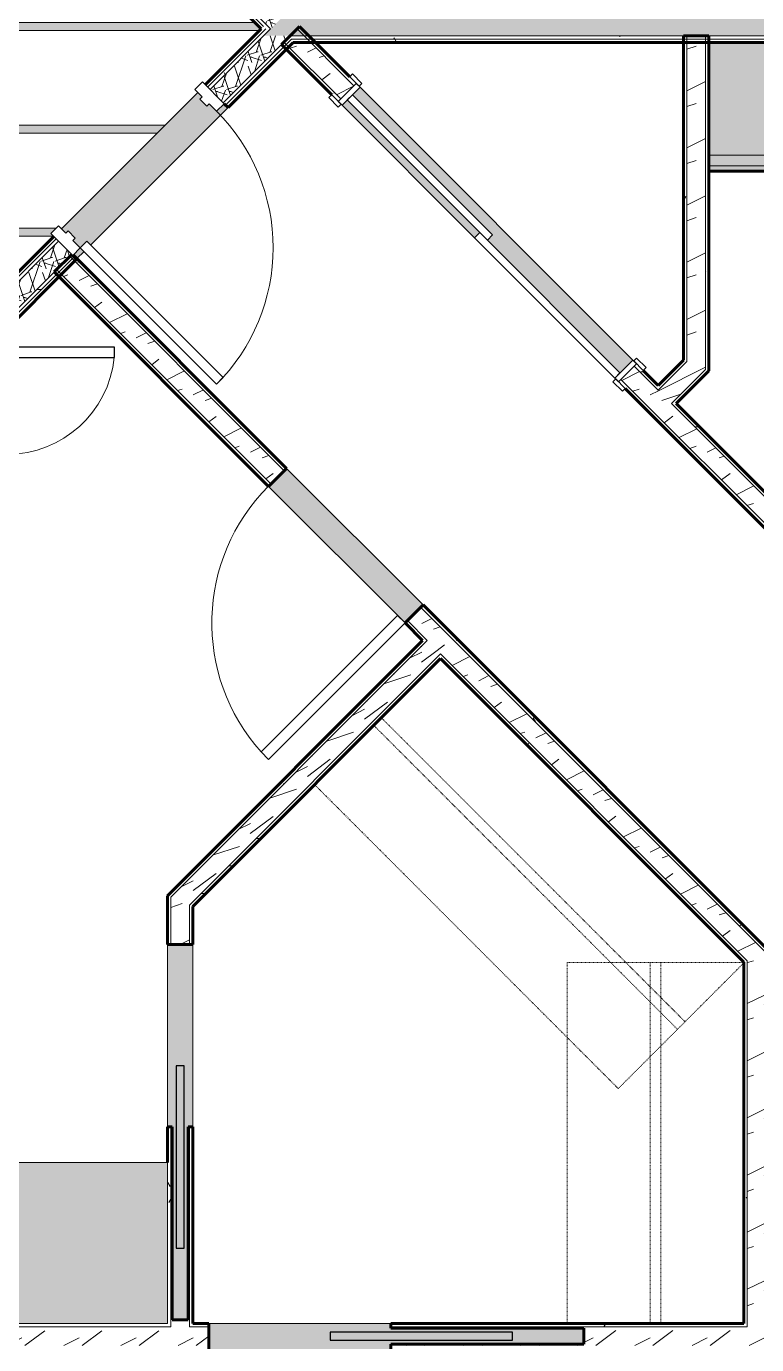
# Model space of a CAD drawing. Header units: inches. Extents: x -4061 to -1937, y 9836 to 11171.
# Drawn here: x -2486.3 to -2349.9, y 10169.9 to 10415.8 of the extents above; entities that cross this region are included whole.
import ezdxf

# ---------------------------------------------------------------- set-up
doc = ezdxf.new("R2010")
doc.units = ezdxf.units.IN
doc.header["$MEASUREMENT"] = 0
doc.linetypes.add('Dash', pattern=[0.25, 0.125, -0.125])
for name, color, linetype, lineweight in [('0-1', 7, 'Continuous', 5), ('0-2', 250, 'Continuous', 9), ('A-DOOR', 31, 'Continuous', 18), ('A-DOOR-1', 250, 'Continuous', 9), ('A-DOOR-2', 50, 'Continuous', 30), ('A-DOOR-7', 31, 'Continuous', 30), ('A-DOOR-8', 31, 'Continuous', 9), ('A-DOOR-FRAM', 31, 'Continuous', 30), ('A-DOOR-FRAM-1', 50, 'Continuous', 30), ('A-WALL', 113, 'Continuous', 18), ('A-WALL-1', 8, 'Continuous', 5), ('A-WALL-2', 10, 'Continuous', 60), ('A-WALL-3', 7, 'Continuous', 18), ('A-WALL-PATT-1', 250, 'Continuous', 9), ('A-WALL-PATT-2', 253, 'Continuous', 9), ('A-WALL-PATT-4', 111, 'Continuous', 9), ('I-WALL', 2, 'Continuous', 18), ('I-WALL-1', 2, 'Continuous', 5), ('I-WALL-2', 2, 'Continuous', 60), ('P-SANR-FIXT-1', 253, 'Continuous', 9), ('P-SANR-FIXT-2', 250, 'Continuous', 9), ('Q-CASE-1', 253, 'Continuous', 9), ('Q-CASE-2', 10, 'Continuous', 60), ('Q-CASE-3', 250, 'Continuous', 9), ('Q-CASE-HDLN-1', 250, 'Dash', 9), ('S-BEAM', 12, 'Continuous', 9)]:
    doc.layers.add(name, color=color, linetype=linetype, lineweight=lineweight)
pattern_1 = [(0, (-88.066, -241.96), (20.48, 5.12), [0.845, -14.515, 0.845, -14.515, -81.92]), (0, (-88.066, -241.96), (20.48, 5.12), [-30.72, 0.845, -29.875, 0.845, -14.515, -35.84]), (0, (-88.066, -241.96), (20.48, 5.12), [-76.8, 0.845, -9.395, 0.845, -24.755]), (120, (-80.38600000000001, -239.4), (-14.67405006737632, 15.1762002695053), [0.8449999999999999, -14.515, 0.8449999999999999, -14.515, -81.91999999999999]), (120, (-80.38600000000001, -239.4), (-14.67405006737632, 15.1762002695053), [-30.72, 0.8449999999999999, -29.875, 0.8449999999999999, -14.515, -35.84]), (120, (-80.38600000000001, -239.4), (-14.67405006737632, 15.1762002695053), [-76.79999999999998, 0.8449999999999999, -9.394999999999998, 0.8449999999999999, -24.755]), (240, (-77.82600000000001, -229.16), (-5.805949932623669, -20.2962002695053), [0.845, -14.515, 0.845, -14.515, -81.92]), (240, (-77.82600000000001, -229.16), (-5.805949932623669, -20.2962002695053), [-30.72, 0.845, -29.875, 0.845, -14.515, -35.84]), (240, (-77.82600000000001, -229.16), (-5.805949932623669, -20.2962002695053), [-76.8, 0.845, -9.395, 0.845, -24.755])]
pattern_2 = [(216.87, (-83.801, -231.298), (31.98716190389133, 21.32545714244463), [5.331, -47.981]), (206.565, (-77.404, -234.497), (-10.66247606731217, -10.66200980650436), [11.921, -11.921]), (198.435, (-77.404, -239.828), (-21.3244936496746, -10.66258686177925), [6.743999999999999, -26.974])]
pattern_3 = [(161.57, (-87.74600000000001, -241.64), (-2.560496184573631, -0.0005373861552858683), [0, -18.214, 2.022, 0]), (18.43, (-88.38600000000001, -241.64), (-2.560496184573631, 0.0005373861552860904), [0, -18.214, 2.022, 0]), (108.43, (-87.74600000000001, -241.64), (1.279220909290681, -6.400876726295667), [6.069999999999999, -14.166]), (71.57, (-88.38600000000001, -241.64), (1.279220909290681, 6.400876726295667), [6.07, -14.166])]

# ---------------------------------------------------------------- blocks, each defined once
blk = doc.blocks.new('Pocket_Door_2385 - 34_ x 80_-1722045-ENLARGED RCP - 2ND FLOOR PLAN - WEST')
at = {"layer": 'A-DOOR-2'}
for p, q in [((-39.66666666666676, 0.7499999999999999), (-39.66666666666676, -0.7499999999999999)), ((-5.666666666666763, 0.7499999999999999), (-39.66666666666676, 0.7499999999999999)), ((-5.666666666666763, -0.7499999999999999), (-5.666666666666763, 0.7499999999999999)), ((-39.66666666666676, -0.7499999999999999), (-5.666666666666763, -0.7499999999999999))]:
    blk.add_line(p, q, dxfattribs=at)
blk = doc.blocks.new('Single-Flush - 30_ x 80_ 3-2133775-ENLARGED RCP - 2ND FLOOR PLAN - WEST')
at = {"layer": 'A-DOOR-1'}
blk.add_arc((10.00000000000094, -2.374999999999451), 20.06659275674493, 179.9999999999998, 264.2799391018134, dxfattribs=at)
at = {"layer": 'A-DOOR-2'}
for p, q in [((7.999999999999998, -2.374999999999781), (7.999999999999998, -22.3416758591665)), ((10.00000000000094, -2.374999999999781), (7.999999999999998, -2.374999999999781)), ((10.00000000000094, -2.374999999999781), (10.00000000000094, -22.3416758591665)), ((10.00000000000094, -22.3416758591665), (7.999999999999998, -22.3416758591665))]:
    blk.add_line(p, q, dxfattribs=at)
blk = doc.blocks.new('Bath Tub - Maestro - 60_x30_-1352617-ENLARGED RCP - 2ND FLOOR PLAN - WEST')
at = {"layer": 'P-SANR-FIXT-1'}
blk.add_hatch(color=256, dxfattribs=at).paths.add_polyline_path([(59.9999999999884, -2.285105438204482e-11), (59.99999999999761, 29.99999999999565), (-1.193711796076968e-11, 30.00000000001407), (-2.114575181622058e-11, -4.433786671143024e-12), (43.42578394993858, -1.77351466845721e-11)], flags=0)
at = {"layer": 'P-SANR-FIXT-2'}
for p, q in [((2.451372438372345e-13, -3.304023721284463e-13), (2.451372438372345e-13, 29.99999999999973)), ((2.451372438372345e-13, 29.99999999999973), (60.00000000000029, 29.99999999999972)), ((60.00000000000029, 29.99999999999972), (60.00000000000029, -3.35731442646647e-13)), ((60.00000000000029, -3.35731442646647e-13), (2.451372438372345e-13, -3.304023721284463e-13))]:
    blk.add_line(p, q, dxfattribs=at)
for radius, start, end in [(1.5, 4.420971007234288e-13, 180.0000000000002), (1.499999999999998, 180.0000000000002, 359.9999999999994)]:
    blk.add_arc((10.93750000000022, 14.9999999999997), radius, start, end, dxfattribs=at)
blk = doc.blocks.new('Single-Flush - 36_ x 84_-1372824-ENLARGED RCP - 2ND FLOOR PLAN - WEST')
at = {"layer": 'A-DOOR-1'}
blk.add_arc((18.00000000000094, -2.374999999999582), 36.06659275674493, 179.9999999999998, 266.8211477580812, dxfattribs=at)
at = {"layer": 'A-DOOR-2'}
for p, q in [((16, -2.374999999999781), (16, -38.38609708243906)), ((18.00000000000094, -2.374999999999781), (16, -2.374999999999781)), ((18.00000000000094, -2.374999999999781), (18.00000000000094, -38.38609708243906)), ((18.00000000000094, -38.38609708243906), (16, -38.38609708243906))]:
    blk.add_line(p, q, dxfattribs=at)
blk = doc.blocks.new('OD_CW_Closet - OD_CW_Closet-2068594-ENLARGED RCP - 2ND FLOOR PLAN - WEST')
at = {"layer": 'Q-CASE-HDLN-1'}
for p, q in [((80.93781380260386, -9.265165042953864), (80.93781380260386, 23.91340990864934)), ((0.7377049180327883, 8.367417478522999), (80.93781380260386, 8.367417478522999)), ((0.7377049180327883, 6.367417478523), (80.93781380260386, 6.367417478523)), ((0.7377049180327883, -9.265165042953864), (80.93781380260386, -9.265165042953864))]:
    blk.add_line(p, q, dxfattribs=at)
blk = doc.blocks.new('OD_CW_Closet - OD_CW_Closet-2068562-ENLARGED RCP - 2ND FLOOR PLAN - WEST')
at = {"layer": 'Q-CASE-HDLN-1'}
for p, q in [((0.7377049180327869, 24.00000000000012), (0.7377049180327869, -9.000000000000057)), ((0.7377049180327883, 8.499999999999865), (68.04289705791334, 8.499999999999865)), ((0.7377049180327883, 6.499999999999867), (68.04289705791334, 6.499999999999867)), ((0.7377049180327883, -9.000000000000126), (68.04289705791334, -9.000000000000126))]:
    blk.add_line(p, q, dxfattribs=at)
blk = doc.blocks.new('FOLDING_SLIDING CLOSET - 72_ x 80_-1372823-ENLARGED RCP - 2ND FLOOR PLAN - WEST')
at = {"layer": 'A-DOOR-1'}
for p, q in [((-36.25000000000011, 3.000000000000026), (-38.75000000000009, 3.000000000000026)), ((-38.75000000000009, 3.000000000000026), (-38.75000000000009, 2.250000000000026)), ((-36.25000000000011, 2.250000000000026), (-36.25000000000011, 3.000000000000026)), ((38.74999999999987, 3.000000000000026), (36.24999999999987, 3.000000000000026)), ((36.24999999999987, 3.000000000000026), (36.24999999999987, 2.250000000000026)), ((38.74999999999987, 2.250000000000026), (38.74999999999987, 3.000000000000026)), ((-38.75000000000009, 2.250000000000026), (-36.25000000000011, 2.250000000000026)), ((36.24999999999987, 2.250000000000026), (38.74999999999987, 2.250000000000026)), ((-36.25000000000008, -2.500000000038504), (-38.75000000000009, -2.500000000038504)), ((-38.75000000000009, -2.500000000038504), (-38.75000000000009, -3.250000000038078)), ((-38.75000000000009, -3.250000000038078), (-36.25000000000008, -3.250000000038078)), ((-36.25000000000008, -3.250000000038078), (-36.25000000000008, -2.500000000038504)), ((38.74999999999988, -2.500000000038504), (36.24999999999989, -2.500000000038504)), ((36.24999999999989, -2.500000000038504), (36.24999999999989, -3.250000000038078)), ((36.24999999999989, -3.250000000038078), (38.74999999999988, -3.250000000038078)), ((38.74999999999988, -3.250000000038078), (38.74999999999988, -2.500000000038504))]:
    blk.add_line(p, q, dxfattribs=at)
at = {"layer": 'A-DOOR-2'}
for p, q in [((0.9999999999999057, 2.250000000000026), (-36.0000000000001, 2.250000000000026)), ((-36.0000000000001, 2.250000000000026), (-36.0000000000001, 0.8750000000000295)), ((-36.0000000000001, 0.8750000000000295), (0.9999999999999057, 0.8750000000000295)), ((35.99999999999988, 0.8750000000000295), (-1.000000000000092, 0.8750000000000295)), ((-1.000000000000092, 0.8750000000000295), (-1.000000000000092, -0.5000000000000034)), ((0.9999999999999057, 0.8750000000000295), (0.9999999999999057, 2.250000000000026)), ((35.99999999999987, -0.5000000000000034), (35.99999999999987, 0.8750000000000295)), ((-1.000000000000097, -0.5000000000000034), (35.99999999999987, -0.5000000000000034))]:
    blk.add_line(p, q, dxfattribs=at)
at = {"layer": 'A-DOOR-FRAM-1'}
for p, q in [((-36.00000000000009, 2.250000000000026), (-37.00000000000011, 2.250000000000026)), ((-37.00000000000011, 2.250000000000026), (-37.00000000000011, -2.500000000038503)), ((-36.00000000000009, -2.500000000038503), (-36.00000000000009, 2.250000000000026)), ((35.99999999999989, 2.249999999999949), (35.99999999999989, -2.500000000000038)), ((36.99999999999989, 2.249999999999949), (35.99999999999989, 2.249999999999949)), ((36.99999999999989, -2.500000000000038), (36.99999999999989, 2.249999999999949)), ((-37.00000000000011, -2.500000000038503), (-36.00000000000009, -2.500000000038503)), ((35.99999999999989, -2.500000000000038), (36.99999999999989, -2.500000000000038))]:
    blk.add_line(p, q, dxfattribs=at)
blk = doc.blocks.new('OD_CW_Base Cabinet - OD_CW_Base Cabinet-1867076-ENLARGED RCP - 2ND FLOOR PLAN - WEST')
at = {"layer": 'Q-CASE-1'}
for points in [[(51.70801709615716, 2.999999999976466), (53.33026017200427, 2.999999999975443), (53.33026017201859, 24.0000000000133), (0.7377049180298626, 24.00000000004945), (0.7377049180155381, 3.000000000011596)], [(51.70801709615579, 0.9999999999782715), (53.3302601720029, 0.9999999999772483), (53.33026017200427, 2.99999999997577), (0.7377049180155381, 3.000000000011922), (0.7377049180141738, 1.000000000013401)], [(51.70801709615511, -2.184208369726549e-11), (53.33026017200222, -2.286526523676003e-11), (53.3302601720029, 0.9999999999772483), (0.7377049180141738, 1.000000000013401), (0.7377049180134917, 1.328714915871386e-11)]]:
    blk.add_hatch(color=256, dxfattribs=at).paths.add_polyline_path(points, flags=0)
at = {"layer": 'Q-CASE-2'}
for p, q in [((53.33026017200721, 24.00000000000016), (0.7377049180327829, 24.00000000000016)), ((0.7377049180327883, 24.00000000000016), (0.7377049180327883, 1.225686219186177e-13)), ((53.33026017200721, 1.212363542890675e-13), (53.33026017200721, 24.00000000000016)), ((0.7377049180327883, 1.212363542890675e-13), (53.33026017200721, 1.212363542890675e-13))]:
    blk.add_line(p, q, dxfattribs=at)
at = {"layer": 'Q-CASE-3'}
for p, q in [((0.7377049180327488, 24.00000000000016), (0.7377049180327786, 2.999999999998593)), ((0.7377049180327488, 24.00000000000016), (53.33026017200715, 24.00000000000023)), ((53.33026017200719, 2.999999999998667), (53.33026017200715, 24.00000000000023)), ((0.7377049180327788, 2.999999999998578), (0.7377049180327816, 1.000000000000128)), ((0.7377049180327786, 2.999999999998592), (53.33026017200719, 2.999999999998667)), ((53.33026017200719, 1.000000000000202), (53.33026017200719, 2.999999999998652)), ((0.7377049180333131, 1.000000000000128), (0.7377049180333145, 1.27675647831885e-13)), ((0.7377049180333131, 1.000000000000128), (53.33026017200719, 1.000000000000203)), ((0.7377049180327816, 1.000000000000128), (53.33026017200719, 1.000000000000202)), ((0.7377049180333145, 1.27750454303064e-13), (53.33026017200719, 2.020330955112429e-13)), ((53.33026017200719, 2.020330955112429e-13), (53.33026017200719, 1.000000000000203))]:
    blk.add_line(p, q, dxfattribs=at)
blk = doc.blocks.new('CTR - 1st Phase - Unit Layouts_rvt-1-ENLARGED RCP - 2ND FLOOR PLAN - WEST')
at = {"layer": 'A-WALL-1'}
h = blk.add_hatch(color=256, dxfattribs=at)
h.paths.add_polyline_path([(-2375.437881047626, 10351.15541069176), (-2373.051395661088, 10353.54189607823), (-2423.963083906426, 10404.45358432381), (-2425.377297468803, 10403.03937076143), (-2399.214346564962, 10376.87641985747), (-2400.186618389096, 10375.90414803334), (-2375.703046090577, 10351.42057573471)], flags=0)
h.paths.add_polyline_path([(-2402.5731037756, 10376.34608977159), (-2401.600831951466, 10377.31836159572), (-2426.349569292936, 10402.06709893731), (-2427.321841117071, 10401.09482711318), (-2423.591057710087, 10397.36404370617)], flags=0)
for points in [[(-2415.576675112731, 10304.49684736619), (-2412.217917902098, 10307.85560457682), (-2437.673762024757, 10333.31144869959), (-2441.032519235402, 10329.95269148896), (-2416.018616850965, 10304.93878910443)], [(-2456.073736681506, 10174.51600593137), (-2456.073736681494, 10210.51600593137), (-2455.198736681482, 10210.51600593137), (-2455.198736681482, 10244.51600593137), (-2459.948736681482, 10244.51600593137), (-2459.948736679936, 10210.51600593137), (-2459.073736681494, 10210.51600593137), (-2459.073736681507, 10174.51600593137)], [(-2452.198736681508, 10169.07388334235), (-2418.198736681507, 10169.07388334235), (-2418.198736681507, 10169.94888334234), (-2382.198736681508, 10169.94888334233), (-2382.198736681508, 10172.94888334233), (-2418.198736681507, 10172.94888334234), (-2418.198736681507, 10173.82388334235), (-2452.198736681508, 10173.82388334235), (-2452.198736681508, 10169.69888334237)]]:
    blk.add_hatch(color=256, dxfattribs=at).paths.add_polyline_path(points, flags=0)
at = {"layer": 'A-WALL-PATT-1'}
h = blk.add_hatch(dxfattribs=at)
h.set_pattern_fill('FP_1', color=256, style=0, pattern_type=2)
h.set_pattern_definition(pattern_1)
h.paths.add_polyline_path([(-2268.050897392093, 10242.44888338744), (-2267.792013915609, 10242.44888338744), (-2309.292706070752, 10283.94957554278), (-2309.734647808994, 10283.50763380454), (-2268.675897392093, 10242.44888338744), (-2268.387716564964, 10242.44888338744)], flags=0)
h.paths.add_polyline_path([(-2335.190491931649, 10308.96347792732), (-2334.748550193407, 10309.40541966556), (-2375.261104352333, 10349.91797382468), (-2375.703046090577, 10349.47603208644), (-2340.800133002407, 10314.5731189981)], flags=0)
h.paths.add_polyline_path([(-2428.028947898256, 10401.80193389437), (-2427.587006160014, 10402.24387563261), (-2437.309724402463, 10411.9665938751), (-2437.751666140705, 10411.52465213686), (-2428.470889636494, 10402.24387563261)], flags=0)
h.paths.add_polyline_path([(-2438.132526637782, 10412.78939611043), (-2438.193607877788, 10412.85047735043), (-2438.254689120104, 10412.78939611043), (-2438.165232254472, 10412.78939611043)], flags=0)
h = blk.add_hatch(dxfattribs=at)
h.set_pattern_fill('FP_1', color=256, style=0, pattern_type=2)
h.set_pattern_definition(pattern_1)
h.paths.add_polyline_path([(-2266.967266447293, 10246.57388338745), (-2266.083382970809, 10246.57388338745), (-2300.358382970887, 10280.84888338768), (-2301.242266447367, 10280.84888338768), (-2267.420442440175, 10247.02705938033)], flags=0)
h.paths.add_polyline_path([(-2303.858382970873, 10284.34888338769), (-2306.37589059835, 10286.86639101517), (-2306.817832336592, 10286.42444927693), (-2304.742266447357, 10284.34888338769), (-2304.483382970872, 10284.34888338769)], flags=0)
h.paths.add_polyline_path([(-2332.273676459248, 10311.8802933997), (-2331.831734721034, 10312.32223513795), (-2335.154658755545, 10315.64515917249), (-2335.596600493774, 10315.20321743425), (-2332.715618197485, 10312.32223513795)], flags=0)
h.paths.add_polyline_path([(-2338.071474227922, 10317.67809116841), (-2337.629532489679, 10318.12003290665), (-2365.383473651176, 10345.87397406828), (-2365.825415389418, 10345.43203233004), (-2340.800133002407, 10320.40674994291)], flags=0)
h.paths.add_polyline_path([(-2368.300289123565, 10347.9069060642), (-2367.858347385323, 10348.34884780244), (-2372.344288879932, 10352.83478929707), (-2372.786230618176, 10352.39284755882), (-2368.742230861805, 10348.34884780244)], flags=0)
h.paths.add_polyline_path([(-2425.112132425856, 10404.71874936676), (-2424.670190687613, 10405.160691105), (-2432.29889569301, 10412.78939611043), (-2433.182779169492, 10412.78939611043), (-2425.377297468767, 10404.98391440967)], flags=0)
h = blk.add_hatch(dxfattribs=at)
h.set_pattern_fill('FP_1', color=256, style=0, pattern_type=2)
h.set_pattern_definition(pattern_1)
h.paths.add_polyline_path([(-2363.589106074837, 10353.50197258939), (-2362.964106074835, 10354.12697258939), (-2362.964106074835, 10412.78939611043), (-2363.589106074836, 10412.78939611043), (-2363.589106074837, 10357.62697258939)], flags=0)
h = blk.add_hatch(dxfattribs=at)
h.set_pattern_fill('FP_1', color=256, style=0, pattern_type=2)
h.set_pattern_definition(pattern_1)
h.paths.add_polyline_path([(-2359.464106074706, 10351.79334164473), (-2358.839106074841, 10352.41834164459), (-2358.839106093671, 10412.78939611043), (-2359.464106074706, 10412.78939611043), (-2359.464106074706, 10352.41834164459)], flags=0)
h = blk.add_hatch(dxfattribs=at)
h.set_pattern_fill('FP_1', color=256, style=0, pattern_type=2)
h.set_pattern_definition(pattern_1)
h.paths.add_polyline_path([(-2292.323736657838, 10187.07753985556), (-2292.323736657838, 10187.96142333205), (-2296.959512568937, 10192.59719924317), (-2297.401454307179, 10192.15525750493), (-2292.948736657847, 10187.70253985556)], flags=0)
h.paths.add_polyline_path([(-2341.24207474065, 10235.99587793859), (-2340.800133002408, 10236.43781967682), (-2412.217917902098, 10307.85560457682), (-2412.65985964034, 10307.41366283858), (-2341.68401647889, 10236.43781967682)], flags=0)
h.paths.add_polyline_path([(-2438.115703763, 10332.86950696135), (-2437.673762024757, 10333.31144869959), (-2477.52837427136, 10373.16215756901), (-2477.61481095096, 10373.07572088941), (-2477.791587644998, 10373.25249758345), (-2478.145141014964, 10372.89894421348), (-2440.590577497158, 10335.34438069552)], flags=0)
h = blk.add_hatch(dxfattribs=at)
h.set_pattern_fill('FP_1', color=256, style=0, pattern_type=2)
h.set_pattern_definition(pattern_1)
h.paths.add_polyline_path([(-2296.448736657861, 10185.36890891078), (-2296.448736657861, 10186.25279238727), (-2299.876328041337, 10189.68038377078), (-2300.318269779581, 10189.23844203254), (-2296.959512568937, 10185.87968482188)], flags=0)
h.paths.add_polyline_path([(-2344.158890213052, 10233.0790624662), (-2343.71694847481, 10233.52100420444), (-2348.173736657762, 10237.97779238741), (-2348.173736657762, 10237.09390891092), (-2344.600831951292, 10233.52100420444)], flags=0)
h.paths.add_polyline_path([(-2351.673736657862, 10240.59390891104), (-2351.673736657754, 10241.47779238742), (-2408.947549040644, 10298.75160477055), (-2409.389490778885, 10298.3096630323), (-2352.298736657754, 10241.21890891093)], flags=0)
h.paths.add_polyline_path([(-2411.864364513032, 10300.78453676647), (-2411.422422774791, 10301.22647850471), (-2415.134733374499, 10304.93878910444), (-2415.576675112731, 10304.4968473662), (-2412.217917902098, 10301.13809015553)], flags=0)
h.paths.add_polyline_path([(-2441.032519235402, 10329.95269148896), (-2440.590577497158, 10330.3946332272), (-2480.620014749121, 10370.42407047934), (-2481.061956487364, 10369.9821287411), (-2441.474460973641, 10330.3946332272)], flags=0)
h = blk.add_hatch(dxfattribs=at)
h.set_pattern_fill('FP_1', color=256, style=0, pattern_type=2)
h.set_pattern_definition(pattern_1)
h.paths.add_polyline_path([(-2459.948736681479, 10252.70016459807), (-2411.864364513032, 10300.78453676647), (-2412.306306251273, 10301.22647850471), (-2459.948736681479, 10253.58404807456), (-2459.948736681479, 10253.32516459807)], flags=0)
h = blk.add_hatch(dxfattribs=at)
h.set_pattern_fill('FP_1', color=256, style=0, pattern_type=2)
h.set_pattern_definition(pattern_1)
h.paths.add_polyline_path([(-2455.82373668148, 10250.99153365328), (-2408.947549040644, 10297.86772129407), (-2409.389490778885, 10298.30966303231), (-2455.82373668148, 10251.87541712977), (-2455.82373668148, 10251.61653365328)], flags=0)
h = blk.add_hatch(dxfattribs=at)
h.set_pattern_fill('FP_1', color=256, style=0, pattern_type=2)
h.set_pattern_definition(pattern_1)
h.paths.add_polyline_path([(-2459.948736679936, 10173.82388334236), (-2459.323736681507, 10173.82388334236), (-2459.323736681494, 10210.51600593137), (-2459.948736679936, 10210.51600593137), (-2459.948736679936, 10196.89096941132)], flags=0)
h.paths.add_polyline_path([(-2459.323736681483, 10244.51600593137), (-2459.323736681479, 10253.32516459807), (-2459.948736681479, 10252.68841518583), (-2459.948736681482, 10244.51600593137)], flags=0)
h = blk.add_hatch(dxfattribs=at)
h.set_pattern_fill('FP_1', color=256, style=0, pattern_type=2)
h.set_pattern_definition(pattern_1)
h.paths.add_polyline_path([(-2351.673736657862, 10173.82388334231), (-2351.673736657862, 10240.59390891104), (-2352.298736657861, 10241.21890891093), (-2352.298736657862, 10173.82388334231)], flags=0)
h = blk.add_hatch(dxfattribs=at)
h.set_pattern_fill('FP_1', color=256, style=0, pattern_type=2)
h.set_pattern_definition(pattern_1)
h.paths.add_polyline_path([(-2297.073736657861, 10173.19888334231), (-2297.073736657861, 10173.82388334231), (-2348.173736657762, 10173.82388334231), (-2348.173736657762, 10173.19888334231), (-2307.868793915531, 10173.19888334231)], flags=0)
h.paths.add_polyline_path([(-2351.673736657862, 10173.19888334231), (-2351.673736657862, 10173.82388334231), (-2418.198736681507, 10173.82388334232), (-2418.198736681507, 10173.19888334234), (-2352.298736657862, 10173.19888334231)], flags=0)
h.paths.add_polyline_path([(-2455.82373668151, 10173.19888334236), (-2452.198736681508, 10173.19888334236), (-2452.198736681508, 10173.82388334235), (-2455.823736681495, 10173.82388334235)], flags=0)
h.paths.add_polyline_path([(-2459.948736679936, 10173.19888334236), (-2459.323736681507, 10173.19888334236), (-2459.323736681507, 10173.82388334236), (-2519.948736679968, 10173.82388334196), (-2519.948736679705, 10173.19888334237), (-2491.816706864627, 10173.19888334236)], flags=0)
at = {"layer": 'A-WALL-PATT-2'}
h = blk.add_hatch(dxfattribs=at)
h.set_pattern_fill('FP_2', color=256, style=0, pattern_type=2)
h.set_pattern_definition(pattern_2)
h.paths.add_polyline_path([(-2266.342266447295, 10245.94888338744), (-2306.817832336592, 10286.42444927693), (-2309.292706070752, 10283.94957554278), (-2271.292013915598, 10245.94888338745), (-2266.967266447293, 10245.94888338744)], flags=0)
h.paths.add_polyline_path([(-2334.748550193407, 10309.40541966556), (-2332.273676459248, 10311.8802933997), (-2372.786230618176, 10352.39284755882), (-2375.261104352334, 10349.91797382468), (-2335.19049193165, 10309.8473614038)], flags=0)
h.paths.add_polyline_path([(-2436.486922167137, 10412.78939611043), (-2437.004689120104, 10414.03939611043), (-2438.193607877788, 10412.85047735043), (-2437.751666140703, 10412.40853561335), (-2437.370805643621, 10412.78939611043), (-2436.74580564362, 10412.78939611043)], flags=0)
h.paths.add_polyline_path([(-2427.587006160014, 10402.24387563261), (-2425.112132425854, 10404.71874936676), (-2433.182779169492, 10412.78939611043), (-2436.486922167137, 10412.78939611043), (-2437.309724402463, 10411.9665938751), (-2427.852171202961, 10402.50904067556)], flags=0)
h = blk.add_hatch(dxfattribs=at)
h.set_pattern_fill('FP_2', color=256, style=0, pattern_type=2)
h.set_pattern_definition(pattern_2)
h.paths.add_polyline_path([(-2362.964106074706, 10353.24308911331), (-2359.464106074828, 10356.7430891129), (-2359.464106074828, 10412.78939611043), (-2362.964106074835, 10412.78939611043), (-2362.964106074706, 10353.50197258939)], flags=0)
h = blk.add_hatch(dxfattribs=at)
h.set_pattern_fill('FP_2', color=256, style=0, pattern_type=2)
h.set_pattern_definition(pattern_2)
h.paths.add_polyline_path([(-2292.948736657847, 10182.75279238726), (-2292.948736657847, 10187.70253985556), (-2297.401454307179, 10192.15525750493), (-2299.876328041337, 10189.68038377078), (-2295.564853181362, 10185.36890891078)], flags=0)
h.paths.add_polyline_path([(-2343.71694847481, 10233.52100420444), (-2341.24207474065, 10235.99587793859), (-2412.65985964034, 10307.41366283858), (-2415.134733374499, 10304.93878910444), (-2344.158890213052, 10233.96294594268)], flags=0)
h.paths.add_polyline_path([(-2440.590577497158, 10330.3946332272), (-2438.115703763, 10332.86950696135), (-2478.145141014964, 10372.89894421348), (-2480.620014749121, 10370.42407047934), (-2449.507316398813, 10339.3113721289)], flags=0)
h = blk.add_hatch(dxfattribs=at)
h.set_pattern_fill('FP_2', color=256, style=0, pattern_type=2)
h.set_pattern_definition(pattern_2)
h.paths.add_polyline_path([(-2365.825415389419, 10345.43203233004), (-2359.464106074828, 10351.79334164461), (-2359.464106074828, 10356.7430891129), (-2368.300289123565, 10347.9069060642), (-2366.267357127656, 10345.87397406828)], flags=0)
h = blk.add_hatch(dxfattribs=at)
h.set_pattern_fill('FP_2', color=256, style=0, pattern_type=2)
h.set_pattern_definition(pattern_2)
h.paths.add_polyline_path([(-2459.323736681479, 10248.37541712977), (-2408.947549040644, 10298.75160477055), (-2411.422422774791, 10301.22647850471), (-2459.323736681479, 10253.32516459807), (-2459.323736681479, 10250.99153365328)], flags=0)
h = blk.add_hatch(dxfattribs=at)
h.set_pattern_fill('FP_2', color=256, style=0, pattern_type=2)
h.set_pattern_definition(pattern_2)
h.paths.add_polyline_path([(-2455.82373668151, 10173.19888334236), (-2455.823736681494, 10210.51600593137), (-2456.073736681494, 10210.51600593137), (-2456.073736681506, 10174.51600593137), (-2459.073736681507, 10174.51600593137), (-2459.073736681506, 10210.51600593137), (-2459.323736681494, 10210.51600593137), (-2459.323736681507, 10173.19888334236), (-2456.073736681506, 10173.19888334236)], flags=0)
h.paths.add_polyline_path([(-2456.073736681494, 10244.51600593137), (-2455.82373668148, 10244.51600593137), (-2455.82373668148, 10251.87541712977), (-2459.323736681479, 10248.37541712977), (-2459.323736681481, 10244.51600593137), (-2459.073736681494, 10244.51600593137)], flags=0)
h = blk.add_hatch(dxfattribs=at)
h.set_pattern_fill('FP_2', color=256, style=0, pattern_type=2)
h.set_pattern_definition(pattern_2)
h.paths.add_polyline_path([(-2348.173736657863, 10173.19888334231), (-2348.173736657762, 10237.97779238741), (-2351.673736657754, 10241.47779238742), (-2351.673736657756, 10173.19888334232)], flags=0)
h = blk.add_hatch(dxfattribs=at)
h.set_pattern_fill('FP_2', color=256, style=0, pattern_type=2)
h.set_pattern_definition(pattern_2)
h.paths.add_polyline_path([(-2297.073736657867, 10169.69888334229), (-2296.448736657861, 10169.70270831169), (-2296.448736657861, 10173.19888334229), (-2418.198736681507, 10173.19888334232), (-2418.198736681507, 10172.94888334234), (-2382.198736681508, 10172.94888334234), (-2382.198736681508, 10169.94888334233), (-2418.198736680503, 10169.94888334233), (-2418.198736681507, 10169.69888334234), (-2304.179984031407, 10169.69888334229)], flags=0)
h.paths.add_polyline_path([(-2452.198736681508, 10169.69888334235), (-2452.198736681508, 10173.19888334236), (-2520.573736679728, 10173.19888334237), (-2520.573736679728, 10169.69888334235), (-2491.816706864627, 10169.69888334235)], flags=0)
at = {"layer": 'A-WALL-2'}
for p, q in [((-2438.635549616027, 10412.40853561218), (-2435.276792405383, 10415.76729282281)), ((-2435.276792405383, 10415.76729282281), (-2425.907627554709, 10406.39812797209)), ((-2429.266384765325, 10403.03937076143), (-2438.635549616027, 10412.40853561218)), ((-2363.589106074834, 10353.50197258938), (-2363.589106074703, 10414.03939612951)), ((-2363.589106074703, 10414.03939612951), (-2358.839106074703, 10414.0393961295)), ((-2358.839106074703, 10414.0393961295), (-2358.839106074705, 10412.78939609985)), ((-2358.839106074757, 10388.78939609985), (-2358.839106074823, 10358.25197258937)), ((-2481.061956487361, 10369.98212874108), (-2477.791587644996, 10373.25249758343)), ((-2477.52642258268, 10373.16410925767), (-2437.673762024754, 10333.31144869957)), ((-2441.032519235399, 10329.95269148895), (-2481.061956487361, 10369.98212874108)), ((-2358.839106074823, 10358.25197258937), (-2358.839106074835, 10352.41834164458)), ((-2368.300289123561, 10348.79078954067), (-2363.589106074834, 10353.50197258938)), ((-2371.106852012882, 10351.59735243), (-2368.300289123561, 10348.79078954067)), ((-2358.839106074838, 10351.5344581681), (-2364.941531912933, 10345.43203233002)), ((-2358.839106074835, 10352.41834164458), (-2358.839106074838, 10351.5344581681)), ((-2335.190491931647, 10308.96347792731), (-2374.465609223499, 10348.23859521935)), ((-2364.941531912932, 10345.43203233002), (-2338.071474227916, 10318.56197464488)), ((-2437.673762024754, 10333.31144869957), (-2441.032519235399, 10329.95269148895)), ((-2415.576675112738, 10304.49684736618), (-2412.217917902095, 10307.85560457681)), ((-2412.217917902095, 10307.85560457681), (-2342.03756986948, 10237.67525654389)), ((-2412.30630625127, 10301.2264785047), (-2415.576675112738, 10304.49684736618)), ((-2459.948736681476, 10253.58404807454), (-2412.30630625127, 10301.2264785047)), ((-2408.947549040641, 10297.86772129405), (-2455.198736681476, 10251.61653365327)), ((-2352.298736657751, 10241.21890891092), (-2408.947549040641, 10297.86772129405)), ((-2459.948736681476, 10252.70016459806), (-2459.948736681476, 10253.58404807454)), ((-2459.948736681478, 10246.86653365327), (-2459.948736681476, 10252.70016459806)), ((-2455.198736681476, 10251.61653365327), (-2455.198736681479, 10244.51600593136)), ((-2459.948736681479, 10244.51600593136), (-2459.948736681478, 10246.86653365327)), ((-2455.198736681479, 10244.51600593136), (-2459.948736681479, 10244.51600593136)), ((-2352.298736657859, 10173.8238833423), (-2352.298736657752, 10241.21890891092)), ((-2459.948736681494, 10203.82388334194), (-2459.948736681491, 10210.51600593136)), ((-2459.948736681491, 10210.51600593136), (-2459.073736681491, 10210.51600593136)), ((-2459.073736681491, 10210.51600593136), (-2459.073736681504, 10174.51600593136)), ((-2456.073736681504, 10174.51600593136), (-2456.073736681491, 10210.51600593136)), ((-2456.073736681491, 10210.51600593136), (-2455.198736681491, 10210.51600593136)), ((-2455.198736681491, 10210.51600593136), (-2455.198736681504, 10173.82388334234)), ((-2459.073736681504, 10174.51600593136), (-2456.073736681504, 10174.51600593136)), ((-2455.198736681504, 10173.82388334234), (-2452.198736681504, 10173.82388334234)), ((-2452.198736681504, 10173.82388334234), (-2452.198736681506, 10169.07388334234)), ((-2418.198736681504, 10172.94888334233), (-2418.198736681504, 10173.82388334233)), ((-2418.198736681504, 10173.82388334233), (-2352.298736657859, 10173.8238833423)), ((-2382.198736681504, 10172.94888334231), (-2418.198736681504, 10172.94888334233)), ((-2382.198736681505, 10169.94888334231), (-2382.198736681504, 10172.94888334231)), ((-2418.198736681505, 10169.07388334233), (-2418.198736681505, 10169.94888334233)), ((-2418.198736681505, 10169.94888334233), (-2382.198736681505, 10169.94888334231))]:
    blk.add_line(p, q, dxfattribs=at)
at = {"layer": 'A-WALL-3'}
for p, q in [((-2435.718734143625, 10415.32535108457), (-2425.112132425851, 10404.71874936674)), ((-2438.193607877784, 10412.85047735042), (-2427.587006160009, 10402.24387563259)), ((-2362.964106074703, 10414.03939612951), (-2362.964106074832, 10354.12697258938)), ((-2359.464106074703, 10414.0393961295), (-2359.464106074825, 10357.62697258937)), ((-2373.051395661141, 10353.54189607827), (-2423.963083906423, 10404.45358432379)), ((-2427.321841117068, 10401.09482711316), (-2402.573103775597, 10376.34608977158)), ((-2478.145141014961, 10372.89894421347), (-2438.115703762997, 10332.86950696133)), ((-2480.620014749118, 10370.42407047932), (-2440.590577497156, 10330.39463322719)), ((-2359.464106074826, 10356.74308911289), (-2359.464106074825, 10357.62697258937)), ((-2359.464106074837, 10351.79334164458), (-2359.464106074826, 10356.74308911289)), ((-2362.964106074834, 10353.24308911289), (-2367.85834738532, 10348.34884780242)), ((-2362.964106074834, 10353.24308911289), (-2362.964106074832, 10354.12697258938)), ((-2372.786230618171, 10352.39284755881), (-2368.300289123562, 10347.90690606418)), ((-2359.464106074837, 10351.79334164458), (-2365.383473651173, 10345.87397406826)), ((-2375.26110435233, 10349.91797382467), (-2334.748550193404, 10309.40541966555)), ((-2368.300289123562, 10347.90690606418), (-2367.85834738532, 10348.34884780242)), ((-2365.825415389415, 10345.43203233002), (-2365.383473651173, 10345.87397406826)), ((-2365.825415389416, 10345.43203233003), (-2338.071474227919, 10317.6780911684)), ((-2412.217917902097, 10307.85560457681), (-2437.673762024757, 10333.31144869958)), ((-2441.032519235401, 10329.95269148895), (-2415.576675112739, 10304.49684736618)), ((-2412.659859640337, 10307.41366283857), (-2341.242074740647, 10235.99587793857)), ((-2415.134733374495, 10304.93878910442), (-2411.422422774788, 10301.2264785047)), ((-2411.864364513029, 10300.78453676645), (-2459.323736681476, 10253.32516459806)), ((-2411.864364513029, 10300.78453676645), (-2411.422422774786, 10301.2264785047)), ((-2409.389490778882, 10298.3096630323), (-2455.823736681476, 10251.87541712975)), ((-2409.389490778882, 10298.3096630323), (-2408.947549040639, 10298.75160477054)), ((-2408.94754904064, 10298.75160477054), (-2351.673736657752, 10241.4777923874)), ((-2459.323736681476, 10253.32516459806), (-2459.323736681477, 10248.37541712975)), ((-2455.823736681476, 10251.87541712975), (-2455.823736681476, 10250.99153365327)), ((-2455.823736681476, 10250.99153365327), (-2455.823736681479, 10244.51600593136)), ((-2459.323736681477, 10248.37541712975), (-2459.323736681478, 10247.49153365327)), ((-2459.323736681477, 10247.49153365327), (-2459.323736681479, 10244.51600593136)), ((-2459.948736681479, 10244.51600593136), (-2459.948736681491, 10210.51600593136)), ((-2455.198736681491, 10210.51600593135), (-2455.198736681479, 10244.51600593135)), ((-2351.673736657753, 10240.59390891092), (-2351.673736657752, 10241.4777923874)), ((-2351.67373665786, 10173.8238833423), (-2351.673736657753, 10240.59390891092)), ((-2459.323736681491, 10210.51600593136), (-2459.323736681504, 10173.82388334234)), ((-2455.823736681491, 10210.51600593136), (-2455.823736681505, 10173.82388334234)), ((-2459.323736681504, 10173.19888334234), (-2459.323736681504, 10173.82388334234)), ((-2455.823736681505, 10173.19888334234), (-2455.823736681505, 10173.82388334234)), ((-2418.198736681504, 10173.82388334233), (-2452.198736681503, 10173.82388334234)), ((-2351.67373665786, 10173.1988833423), (-2351.67373665786, 10173.8238833423)), ((-2520.573736680137, 10173.19888334236), (-2459.323736681504, 10173.19888334234)), ((-2455.823736681505, 10173.19888334234), (-2452.198736681504, 10173.19888334234)), ((-2418.198736681504, 10173.19888334233), (-2351.67373665786, 10173.1988833423))]:
    blk.add_line(p, q, dxfattribs=at)
at = {"layer": '0-2'}
for name, p in [('OD_CW_Base Cabinet - OD_CW_Base Cabinet-1867076-ENLARGED RCP - 2ND FLOOR PLAN - WEST', (-2359.576811011683, 10388.78939609985)), ('Bath Tub - Maestro - 60_x30_-1352617-ENLARGED RCP - 2ND FLOOR PLAN - WEST', (-2519.948736679944, 10173.82388334196))]:
    blk.add_blockref(name, p, dxfattribs=at)
for name, p, rotation in [('FOLDING_SLIDING CLOSET - 72_ x 80_-1372823-ENLARGED RCP - 2ND FLOOR PLAN - WEST', (-2400.275006736738, 10377.22997324806), 134.999999999864), ('Single-Flush - 30_ x 80_ 3-2133775-ENLARGED RCP - 2ND FLOOR PLAN - WEST', (-2492.215850855154, 10346.02621493363), 89.99999999996818), ('Single-Flush - 36_ x 84_-1372824-ENLARGED RCP - 2ND FLOOR PLAN - WEST', (-2426.625218568747, 10318.90414803288), 314.9999999998772), ('OD_CW_Closet - OD_CW_Closet-2068594-ENLARGED RCP - 2ND FLOOR PLAN - WEST', (-2426.439747959667, 10281.41879467512), 314.9999999999715), ('OD_CW_Closet - OD_CW_Closet-2068562-ENLARGED RCP - 2ND FLOOR PLAN - WEST', (-2376.298736679622, 10241.86678040025), 269.9999999999687), ('Pocket_Door_2385 - 34_ x 80_-1722045-ENLARGED RCP - 2ND FLOOR PLAN - WEST', (-2457.573736681485, 10227.51600593136), 89.99999999997928), ('Pocket_Door_2385 - 34_ x 80_-1722045-ENLARGED RCP - 2ND FLOOR PLAN - WEST', (-2435.198736681505, 10171.44888334233), 180)]:
    blk.add_blockref(name, p, dxfattribs=dict(at, rotation=rotation))
blk = doc.blocks.new('HOLLOW METAL - UNIT DOOR-1759144-ENLARGED RCP - 2ND FLOOR PLAN - WEST')
at = {"layer": 'A-DOOR-7'}
for p, q in [((17.99999999999984, 38.24999999999984), (16.24999999999984, 38.24999999999984)), ((16.24999999999984, 38.24999999999984), (16.2499999999999, 2.24999999999984)), ((17.9999999999999, 2.249999999999845), (17.99999999999984, 38.24999999999984)), ((16.2499999999999, 2.24999999999984), (17.9999999999999, 2.249999999999845))]:
    blk.add_line(p, q, dxfattribs=at)
at = {"layer": 'A-DOOR-8'}
blk.add_arc((17.9999999999999, 2.249999999999839), 35.99999999999997, 89.99999999999964, 179.9999999999997, dxfattribs=at)
at = {"layer": 'A-DOOR-FRAM'}
for p, q in [((-18.00000000000011, 2.249999999999866), (-20.0000000000001, 2.249999999999866)), ((-20.0000000000001, 2.249999999999866), (-20.0000000000001, -3.500000000000135)), ((-18.00000000000011, 0.3124999999999269), (-18.00000000000011, 2.249999999999866)), ((-17.37500000000003, 0.3124999999999269), (-18.00000000000011, 0.3124999999999269)), ((-17.37500000000003, -1.562500000000083), (-17.37500000000003, 0.3124999999999269)), ((17.99999999999989, 0.3124999999999269), (17.37499999999984, 0.3124999999999269)), ((17.37499999999984, 0.3124999999999269), (17.37499999999984, -1.562500000000083)), ((17.99999999999989, 2.249999999999866), (17.99999999999989, 0.3124999999999269)), ((19.99999999999988, 2.249999999999866), (17.99999999999989, 2.249999999999866)), ((19.99999999999988, -3.500000000000135), (19.99999999999988, 2.249999999999866)), ((-18.00000000000011, -3.500000000000135), (-18.00000000000011, -1.562500000000083)), ((-18.00000000000011, -1.562500000000083), (-17.37500000000003, -1.562500000000083)), ((17.37499999999984, -1.562500000000083), (17.99999999999989, -1.562500000000083)), ((17.99999999999989, -1.562500000000083), (17.99999999999989, -3.500000000000135)), ((-20.0000000000001, -3.500000000000135), (-18.00000000000011, -3.500000000000135)), ((17.99999999999989, -3.500000000000135), (19.99999999999988, -3.500000000000135))]:
    blk.add_line(p, q, dxfattribs=at)
blk = doc.blocks.new('Dimension Lumber - 2x10-2069431-ENLARGED RCP - 2ND FLOOR PLAN - WEST')
at = {"layer": 'S-BEAM'}
h = blk.add_hatch(color=256, dxfattribs=at)
h.paths.add_polyline_path([(1.432454155292362e-11, 0.7499999999846686), (-11.84368686557002, 0.7499999999846686), (-11.34071684484831, 0.2470299792622818), (-12.33774682412695, -0.75000000001499), (13.39840699591445, -0.75000000001499), (11.89840699591445, 0.7499999999846686), (0.4419417380728418, 0.7499999999846686)], flags=0)
h.paths.add_polyline_path([(-13.28526049329616, -0.6368534970348326), (-13.39840699627632, -0.750000000014649), (-13.17211399031635, -0.750000000014649)], flags=0)
for p, q in [((-11.84368686557302, 0.7499999999999569), (11.89840699591129, 0.7499999999999569)), ((-13.39840699627945, -0.7499999999999766), (-13.17211399031944, -0.7499999999999766)), ((-12.33774682413021, -0.7499999999999766), (13.39840699591124, -0.7499999999999766))]:
    blk.add_line(p, q, dxfattribs=at)
blk = doc.blocks.new('Dimension Lumber - 2x10-2069432-ENLARGED RCP - 2ND FLOOR PLAN - WEST')
at = {"layer": 'S-BEAM'}
blk.add_hatch(color=256, dxfattribs=at).paths.add_polyline_path([(-35.3164043759873, 0.749999999986715), (-85.86610184288428, 0.749999999987056), (-87.36610184288735, -0.7500000000139668), (-35.3164043759873, -0.7500000000143079), (-35.3164043759873, -0.07562790566030973), (88.38386879549113, -0.07562790566030973), (88.38386879549113, 0.7499999999860328), (-31.31640437598855, 0.749999999986715)], flags=0)
for p, q in [((-85.86610184288783, 0.7499999999999569), (88.38386879548771, 0.7499999999999569)), ((88.38386879548771, -0.08317786252948407), (88.38386879548771, 0.7499999999999569)), ((-87.36610184288992, -0.7499999999999766), (-35.31640437599064, -0.7499999999999766))]:
    blk.add_line(p, q, dxfattribs=at)
blk = doc.blocks.new('Dimension Lumber - 2x10-2069433-ENLARGED RCP - 2ND FLOOR PLAN - WEST')
at = {"layer": 'S-BEAM'}
blk.add_hatch(color=256, dxfattribs=at).paths.add_polyline_path([(-46.8352529398046, 0.749999999986715), (-95.92741251313383, 0.749999999987056), (-96.21571121790156, 0.461701295219671), (-95.00400992266792, -0.7500000000139668), (97.52177687526999, -0.75000000001499), (97.52177687526999, 0.7499999999860328), (-34.15929285913045, 0.749999999986715)], flags=0)
for p, q in [((-95.9274125131371, 0.7499999999999569), (97.52177687526692, 0.7499999999999569)), ((97.52177687526692, -0.7499999999999766), (97.52177687526692, 0.7499999999999569)), ((-95.00400992267109, -0.7499999999999766), (97.52177687526692, -0.7499999999999766))]:
    blk.add_line(p, q, dxfattribs=at)

msp = doc.modelspace()

# ---------------------------------------------------------------- hatches: boundary and pattern name
at = {"layer": 'A-WALL-PATT-4'}
h = msp.add_hatch(dxfattribs=at)
h.set_pattern_fill('FP_4', color=256, style=0, pattern_type=2)
h.set_pattern_definition(pattern_3)
h.paths.add_polyline_path([(-2440.668481633562, 10415.3253510656), (-2438.45443658841, 10417.53939611043), (-2437.932779210409, 10417.53939611043), (-2449.820010284599, 10429.42662718462), (-2452.294884018752, 10426.9517534501), (-2441.110423371804, 10415.76729280315)], flags=0)
h.paths.add_polyline_path([(-2480.579155266216, 10455.23602469793), (-2478.104281532064, 10457.71089843208), (-2490.12509681205, 10469.73171371207), (-2490.46585084907, 10469.39095967505), (-2490.46585084907, 10465.16608593611), (-2490.509216504392, 10465.16608593611), (-2480.620014749118, 10455.27688418046)], flags=0)
h = msp.add_hatch(dxfattribs=at)
h.set_pattern_fill('FP_1', color=256, style=0, pattern_type=2)
h.set_pattern_definition(pattern_1)
h.paths.add_polyline_path([(-2441.552365110045, 10415.32535106528), (-2441.130182929166, 10415.78705236051), (-2452.294884018752, 10426.9517534501), (-2452.736825756994, 10426.50981171223), (-2441.640580343259, 10415.41356629849)], flags=0)
h.paths.add_polyline_path([(-2481.021097004459, 10454.79408295969), (-2480.579155266585, 10455.23602469793), (-2490.12509681205, 10464.78196624339), (-2490.567038550289, 10464.34002450552), (-2481.33045622104, 10455.10344217627)], flags=0)
h = msp.add_hatch(dxfattribs=at)
h.set_pattern_fill('FP_4', color=256, style=0, pattern_type=2)
h.set_pattern_definition(pattern_3)
h.paths.add_polyline_path([(-2430.500735881593, 10414.03939611043), (-2076.173736679344, 10414.03939611043), (-2076.173736679343, 10417.53939611043), (-2438.45443658841, 10417.53939611043), (-2441.954436588415, 10414.03939611064), (-2437.004689120111, 10414.03939611043)], flags=0)
h = msp.add_hatch(dxfattribs=at)
h.set_pattern_fill('FP_1', color=256, style=0, pattern_type=2)
h.set_pattern_definition(pattern_1)
h.paths.add_polyline_path([(-2493.021391787643, 10362.97244091165), (-2480.266461380594, 10375.72737131868), (-2480.708403118465, 10376.16931305692), (-2493.463333525701, 10363.41438264971)], flags=0)
h.paths.add_polyline_path([(-2451.982190132741, 10404.01164256649), (-2440.668481633932, 10415.32535106528), (-2441.130182929166, 10415.74753324616), (-2452.424131870982, 10404.45358430436), (-2452.114772654398, 10404.14422508778)], flags=0)
h = msp.add_hatch(dxfattribs=at)
h.set_pattern_fill('FP_4', color=256, style=0, pattern_type=2)
h.set_pattern_definition(pattern_3)
h.paths.add_polyline_path([(-2493.021391787462, 10358.02269344316), (-2477.791587646075, 10373.25249758452), (-2480.266461380594, 10375.72737131868), (-2495.496265521616, 10360.49756717731), (-2493.463333525704, 10358.4646351814)], flags=0)
h.paths.add_polyline_path([(-2449.50731639859, 10401.53676883196), (-2437.004689120104, 10414.03939611043), (-2441.954436588415, 10414.03939611043), (-2451.982190132741, 10404.01164256612)], flags=0)
h = msp.add_hatch(dxfattribs=at)
h.set_pattern_fill('FP_1', color=256, style=0, pattern_type=2)
h.set_pattern_definition(pattern_1)
h.paths.add_polyline_path([(-2493.021391787462, 10356.25492649019), (-2480.178073011952, 10369.09824526568), (-2480.620014749121, 10369.54018700285), (-2493.021391787462, 10357.13880996668)], flags=0)
h.paths.add_polyline_path([(-2448.623432922106, 10400.65288535548), (-2436.486922167137, 10412.78939611043), (-2437.370805643621, 10412.78939611043), (-2449.06537466035, 10401.09482709372)], flags=0)
h = msp.add_hatch(dxfattribs=at)
h.set_pattern_fill('FP_1', color=256, style=0, pattern_type=2)
h.set_pattern_definition(pattern_1)
h.paths.add_polyline_path([(-2493.021391787462, 10357.13880996668), (-2480.620014749121, 10369.54018700285), (-2481.061956487364, 10369.9821287411), (-2493.021391787462, 10358.02269344316)], flags=0)
h.paths.add_polyline_path([(-2449.06537466035, 10401.09482709372), (-2437.751666140703, 10412.40853561335), (-2438.165232254472, 10412.78939611043), (-2438.254689120105, 10412.78939611043), (-2449.50731639859, 10401.53676883196), (-2449.330539703476, 10401.35999213685)], flags=0)
h = msp.add_hatch(dxfattribs=at)
h.set_pattern_fill('FP_1', color=256, style=0, pattern_type=2)
h.set_pattern_definition(pattern_1)
h.paths.add_polyline_path([(-2277.210808424014, 10413.41439611043), (-2076.173736679717, 10413.41439611043), (-2076.173736679717, 10414.03939611043), (-2437.004689120104, 10414.03939611043), (-2436.74580564362, 10413.41439611043), (-2278.270329288765, 10413.41439611043)], flags=0)
h = msp.add_hatch(dxfattribs=at)
h.set_pattern_fill('FP_1', color=256, style=0, pattern_type=2)
h.set_pattern_definition(pattern_1)
h.paths.add_polyline_path([(-2436.486922167137, 10412.78939611043), (-2076.173736679717, 10412.78939611043), (-2076.173736679717, 10413.41439611042), (-2436.74580564362, 10413.41439611043)], flags=0)
at = {"layer": 'I-WALL-1'}
h = msp.add_hatch(color=256, dxfattribs=at)
h.paths.add_polyline_path([(-2476.200597388586, 10374.48993445178), (-2474.963160521509, 10375.72737131886), (-2474.256053740139, 10375.02026453748), (-2448.623432922106, 10400.65288535548), (-2449.330539703476, 10401.35999213685), (-2450.74475326585, 10399.94577857448), (-2452.114772654398, 10401.31579796303), (-2452.55671439264, 10400.87385622478), (-2453.882539607364, 10402.19968143951), (-2453.440597869122, 10402.64162317775), (-2454.280287171597, 10403.48131248023), (-2479.736131294332, 10378.02546835753), (-2478.896441991858, 10377.18577905506), (-2478.454500253615, 10377.6277207933), (-2477.128675038892, 10376.30189557857), (-2477.570616777134, 10375.85995384033), (-2477.128675038892, 10375.41801210209)], flags=0)
h.paths.add_polyline_path([(-2476.819315801315, 10372.45700247631), (-2475.493490607217, 10373.78282767041), (-2476.200597388586, 10374.48993445178), (-2477.526422582683, 10373.16410925768), (-2476.90770416959, 10372.54539084459)], flags=0)

# ---------------------------------------------------------------- linework, layer by layer
at = {"layer": 'A-WALL'}
for p, q in [((-2441.994306848283, 10415.7672928035), (-2452.736825756991, 10426.50981171221)), ((-2440.668481633558, 10415.32535106526), (-2452.294884018749, 10426.95175345046)), ((-2452.424131870979, 10404.45358430434), (-2441.552365110042, 10415.32535106526)), ((-2451.982190132738, 10404.0116425661), (-2440.668481633559, 10415.32535106526)), ((-2449.507316398587, 10401.53676883195), (-2437.0046891201, 10414.03939611041)), ((-2449.065374660347, 10401.0948270937), (-2436.745805643616, 10413.41439611042)), ((-2437.0046891201, 10414.03939611041), (-2076.173736679341, 10414.03939611041)), ((-2436.745805643617, 10413.41439611041), (-2076.173736679341, 10413.41439611041)), ((-2493.021391787455, 10363.85632438793), (-2480.708403118462, 10376.16931305691)), ((-2493.021391787456, 10362.97244091145), (-2480.266461380221, 10375.72737131866)), ((-2493.021391787458, 10358.02269344314), (-2477.791587646069, 10373.25249758451)), ((-2493.021391787459, 10357.13880996666), (-2477.349645907828, 10372.81055584627))]:
    msp.add_line(p, q, dxfattribs=at)
at = {"layer": 'I-WALL'}
for p, q in [((-2454.280287171593, 10403.48131248021), (-2479.73613129433, 10378.02546835752)), ((-2474.256053740136, 10375.02026453747), (-2448.623432922103, 10400.65288535546)), ((-2476.819315801311, 10372.4570024763), (-2475.493490607214, 10373.7828276704))]:
    msp.add_line(p, q, dxfattribs=at)
at = {"layer": 'I-WALL-2'}
for p, q in [((-2442.436248586525, 10415.32535106526), (-2453.178767495232, 10426.06786997397)), ((-2452.866073609221, 10404.89552604259), (-2442.436248586526, 10415.32535106526)), ((-2436.486922167134, 10412.78939611041), (-2448.623432922106, 10400.65288535546)), ((-2358.839106093667, 10412.78939611041), (-2436.486922167133, 10412.78939611042)), ((-2448.623432922106, 10400.65288535546), (-2449.330539703477, 10401.35999213683)), ((-2493.021391787456, 10364.74020786442), (-2481.150344856703, 10376.61125479515)), ((-2477.614810950956, 10373.0757208894), (-2476.907704169587, 10372.36861410803)), ((-2476.907704169587, 10372.36861410803), (-2493.021391787458, 10356.25492649018))]:
    msp.add_line(p, q, dxfattribs=at)

# ---------------------------------------------------------------- block references
at = {"layer": '0-1'}
msp.add_blockref('CTR - 1st Phase - Unit Layouts_rvt-1-ENLARGED RCP - 2ND FLOOR PLAN - WEST', (0, 0), dxfattribs=at)
at = {"layer": 'A-DOOR', "rotation": 224.9999999999545}
msp.add_blockref('HOLLOW METAL - UNIT DOOR-1759144-ENLARGED RCP - 2ND FLOOR PLAN - WEST', (-2465.063665584883, 10388.80884677079), dxfattribs=at)
at = {"layer": 'S-BEAM', "rotation": 180}
for name, p in [('Dimension Lumber - 2x10-2069433-ENLARGED RCP - 2ND FLOOR PLAN - WEST', (-2538.65195980443, 10415.7870523605)), ('Dimension Lumber - 2x10-2069432-ENLARGED RCP - 2ND FLOOR PLAN - WEST', (-2547.78986788421, 10396.5878336105)), ('Dimension Lumber - 2x10-2069431-ENLARGED RCP - 2ND FLOOR PLAN - WEST', (-2493.021391787628, 10377.3886148605))]:
    msp.add_blockref(name, p, dxfattribs=at)

doc.saveas('drawing.dxf')
